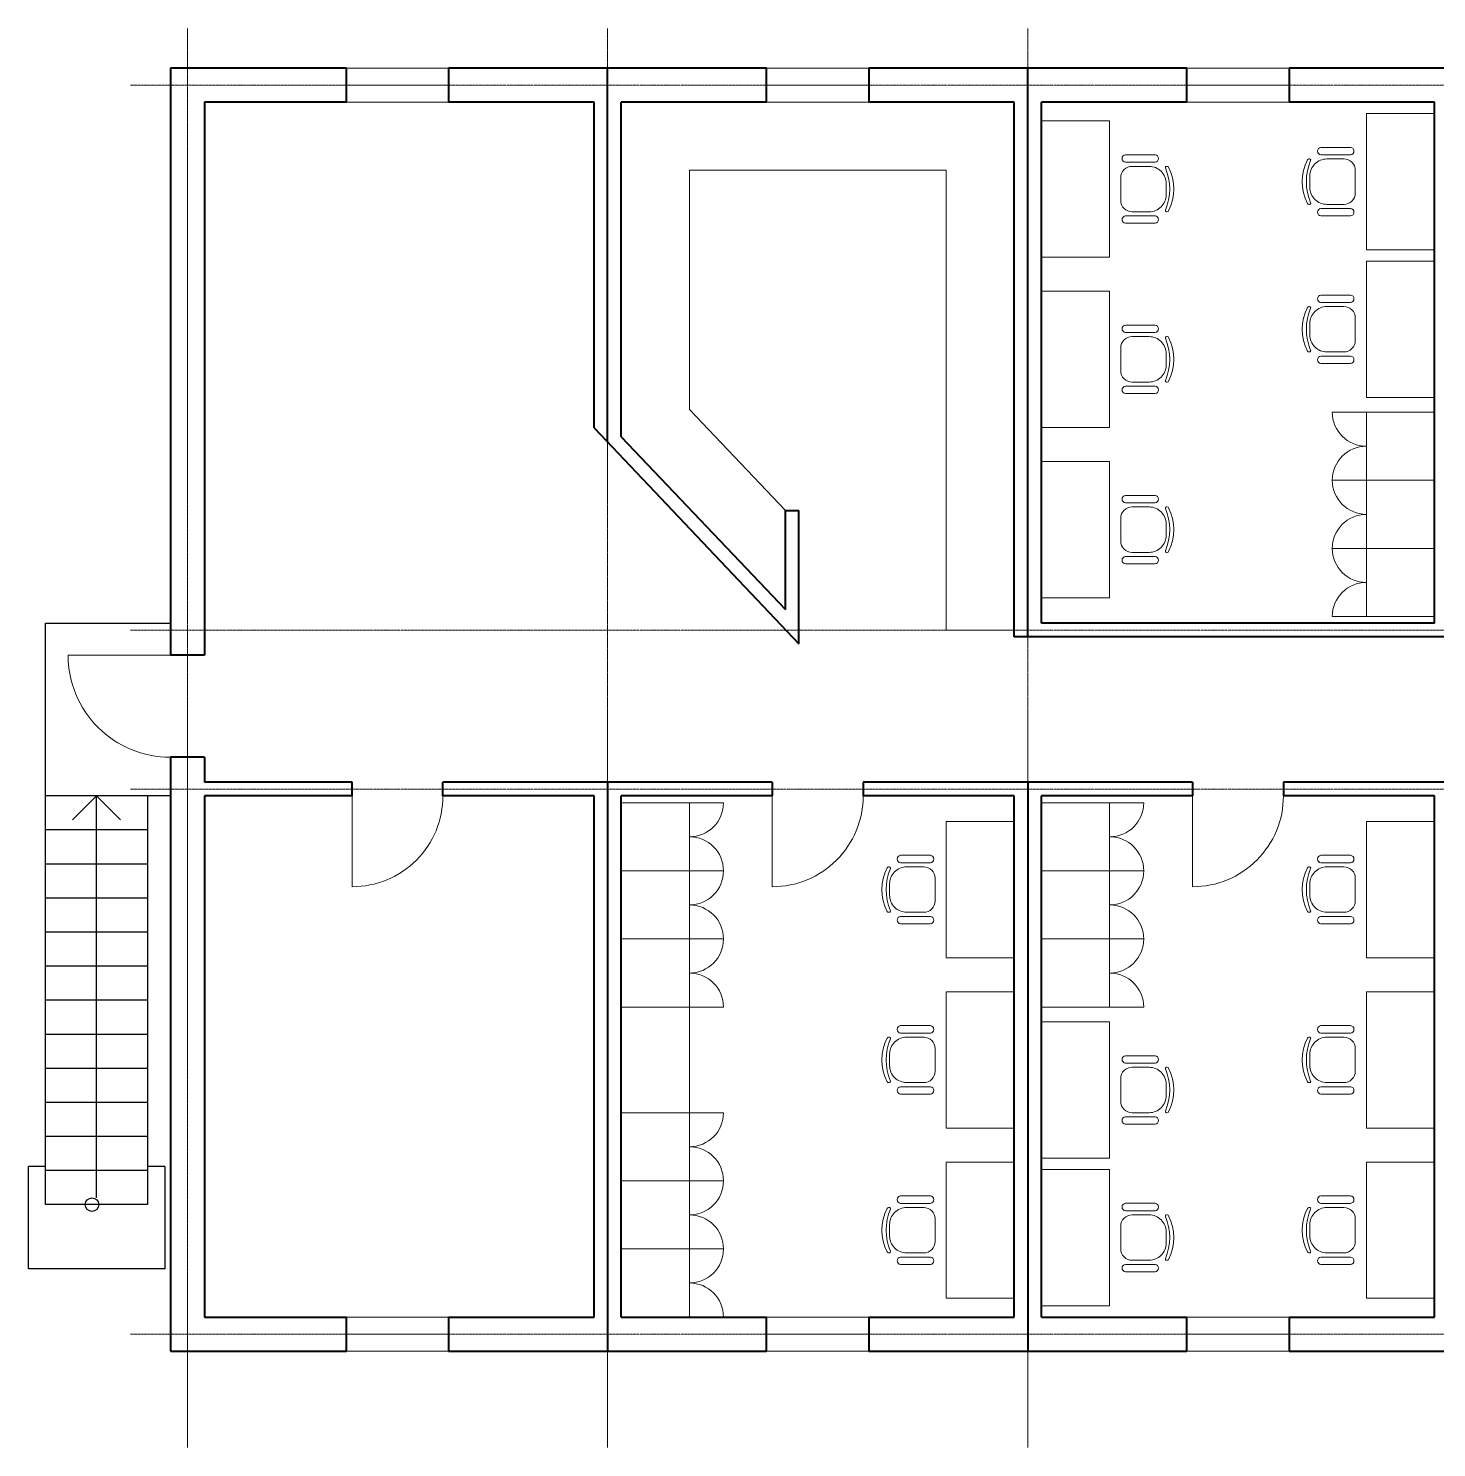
# Model space of a CAD drawing. Header units: millimetres. Extents: x 52 to 69096, y 37 to 64062.
# Drawn here: x 14530 to 26929, y 26851 to 39351 of the extents above; entities that cross this region are included whole.
import ezdxf

# ---------------------------------------------------------------- set-up
doc = ezdxf.new("R2010")
doc.units = ezdxf.units.MM
doc.linetypes.add('ACAD_ISO04W100', pattern=[30, 24, -3, 0, -3])
for name, color, linetype, lineweight, true_color in [('двери', 18, 'Continuous', 18, 0x000000), ('мебель', 18, 'Continuous', 18, 0x000000), ('окна', 18, 'Continuous', 18, 0x000000), ('оси', 18, 'Continuous', 18, 0x000000), ('перегородки', 18, 'Continuous', 40, 0x000000), ('стены', 18, 'Continuous', 40, 0x000000), ('фасад', 18, 'Continuous', 25, 0x000000)]:
    doc.layers.add(name, color=color, linetype=linetype, lineweight=lineweight, true_color=true_color)

msp = doc.modelspace()

# ---------------------------------------------------------------- linework, layer by layer
at = {"layer": 'двери', "linetype": 'ByBlock'}
msp.add_lwpolyline([(15780.3, 32930.7), (15780.3, 32930.7, -0.4142136), (14880.3, 33830.7), (14880.3, 33830.7), (15780.3, 33830.7)], format="xyb", dxfattribs=at)
at = {"layer": 'двери'}
for points in [[(17380.3, 32590.7), (17380.3, 31790.7, 0.4142136), (18180.3, 32590.7)], [(21080.3, 32590.7), (21080.3, 31790.7, 0.4142136), (21880.3, 32590.7)], [(24780.3, 32590.7), (24780.3, 31790.7, 0.4142136), (25580.3, 32590.7)]]:
    msp.add_lwpolyline(points, format="xyb", dxfattribs=at)
at = {"layer": 'мебель'}
for p, q in [((26010.3, 35970.7), (26310.3, 35970.7)), ((26910.3, 35970.7), (26310.3, 35970.7)), ((26310.3, 35970.7), (26310.3, 35370.7)), ((26910.3, 35370.7), (26910.3, 35970.7)), ((26010.3, 35370.7), (26310.3, 35370.7)), ((26310.3, 35370.7), (26010.3, 35370.7)), ((26310.3, 35370.7), (26910.3, 35370.7)), ((26910.3, 35370.7), (26310.3, 35370.7)), ((26310.3, 35370.7), (26310.3, 34770.7)), ((26910.3, 34770.7), (26910.3, 35370.7)), ((26010.3, 34770.7), (26310.3, 34770.7)), ((26310.3, 34770.7), (26010.3, 34770.7)), ((26310.3, 34770.7), (26910.3, 34770.7)), ((26910.3, 34770.7), (26310.3, 34770.7)), ((26310.3, 34770.7), (26310.3, 34170.7)), ((26910.3, 34170.7), (26910.3, 34770.7)), ((26010.3, 34170.7), (26310.3, 34170.7)), ((26310.3, 34170.7), (26010.3, 34170.7)), ((26310.3, 34170.7), (26910.3, 34170.7)), ((26910.3, 34170.7), (26310.3, 34170.7)), ((20350.3, 32530.7), (19750.3, 32530.7)), ((19750.3, 32530.7), (19750.3, 31930.7)), ((19750.3, 32530.7), (20350.3, 32530.7)), ((20350.3, 31930.7), (20350.3, 32530.7)), ((20650.3, 32530.7), (20350.3, 32530.7)), ((20350.3, 32530.7), (20650.3, 32530.7)), ((24050.3, 32530.7), (23450.3, 32530.7)), ((23450.3, 32530.7), (23450.3, 31930.7)), ((23450.3, 32530.7), (24050.3, 32530.7)), ((24050.3, 31930.7), (24050.3, 32530.7)), ((24350.3, 32530.7), (24050.3, 32530.7)), ((24050.3, 32530.7), (24350.3, 32530.7)), ((20350.3, 31930.7), (19750.3, 31930.7)), ((19750.3, 31930.7), (19750.3, 31330.7)), ((19750.3, 31930.7), (20350.3, 31930.7)), ((20350.3, 31330.7), (20350.3, 31930.7)), ((20650.3, 31930.7), (20350.3, 31930.7)), ((20350.3, 31930.7), (20650.3, 31930.7)), ((24050.3, 31930.7), (23450.3, 31930.7)), ((23450.3, 31930.7), (23450.3, 31330.7)), ((23450.3, 31930.7), (24050.3, 31930.7)), ((24050.3, 31330.7), (24050.3, 31930.7)), ((24350.3, 31930.7), (24050.3, 31930.7)), ((24050.3, 31930.7), (24350.3, 31930.7)), ((20350.3, 31330.7), (19750.3, 31330.7)), ((19750.3, 31330.7), (19750.3, 30730.7)), ((19750.3, 31330.7), (20350.3, 31330.7)), ((20350.3, 30730.7), (20350.3, 31330.7)), ((20650.3, 31330.7), (20350.3, 31330.7)), ((20350.3, 31330.7), (20650.3, 31330.7)), ((24050.3, 31330.7), (23450.3, 31330.7)), ((23450.3, 31330.7), (23450.3, 30730.7)), ((23450.3, 31330.7), (24050.3, 31330.7)), ((24050.3, 30730.7), (24050.3, 31330.7)), ((24350.3, 31330.7), (24050.3, 31330.7)), ((24050.3, 31330.7), (24350.3, 31330.7)), ((19750.3, 30730.7), (20350.3, 30730.7)), ((20650.3, 30730.7), (20350.3, 30730.7)), ((23450.3, 30730.7), (24050.3, 30730.7)), ((24350.3, 30730.7), (24050.3, 30730.7)), ((20350.3, 29800.7), (19750.3, 29800.7)), ((19750.3, 29800.7), (19750.3, 29200.7)), ((19750.3, 29800.7), (20350.3, 29800.7)), ((20350.3, 29200.7), (20350.3, 29800.7)), ((20650.3, 29800.7), (20350.3, 29800.7)), ((20350.3, 29800.7), (20650.3, 29800.7)), ((20350.3, 29200.7), (19750.3, 29200.7)), ((19750.3, 29200.7), (19750.3, 28600.7)), ((19750.3, 29200.7), (20350.3, 29200.7)), ((20350.3, 28600.7), (20350.3, 29200.7)), ((20650.3, 29200.7), (20350.3, 29200.7)), ((20350.3, 29200.7), (20650.3, 29200.7)), ((20350.3, 28600.7), (19750.3, 28600.7)), ((19750.3, 28600.7), (19750.3, 28000.7)), ((19750.3, 28600.7), (20350.3, 28600.7)), ((20350.3, 28000.7), (20350.3, 28600.7)), ((20650.3, 28600.7), (20350.3, 28600.7)), ((20350.3, 28600.7), (20650.3, 28600.7)), ((19750.3, 28000.7), (20350.3, 28000.7)), ((20650.3, 28000.7), (20350.3, 28000.7))]:
    msp.add_line(p, q, dxfattribs=at)
at = {"layer": 'мебель', "linetype": 'ByBlock'}
for p, q in [((22610.3, 34050.7), (23210.3, 34050.7)), ((20350.3, 29800.7), (20350.3, 30730.7))]:
    msp.add_line(p, q, dxfattribs=at)
for points in [[(23450.3, 37335.7), (24050.3, 37335.7), (24050.3, 38535.7), (23450.3, 38535.7)], [(26910.3, 37400.7), (26310.3, 37400.7), (26310.3, 38600.7), (26910.3, 38600.7)], [(26910.3, 36100.7), (26310.3, 36100.7), (26310.3, 37300.7), (26910.3, 37300.7)], [(23450.3, 35835.7), (24050.3, 35835.7), (24050.3, 37035.7), (23450.3, 37035.7)], [(23450.3, 34335.7), (24050.3, 34335.7), (24050.3, 35535.7), (23450.3, 35535.7)], [(23210.3, 31165.7), (22610.3, 31165.7), (22610.3, 32365.7), (23210.3, 32365.7)], [(26910.3, 31165.7), (26310.3, 31165.7), (26310.3, 32365.7), (26910.3, 32365.7)], [(23210.3, 29665.7), (22610.3, 29665.7), (22610.3, 30865.7), (23210.3, 30865.7)], [(26910.3, 29665.7), (26310.3, 29665.7), (26310.3, 30865.7), (26910.3, 30865.7)], [(23450.3, 29400.7), (24050.3, 29400.7), (24050.3, 30600.7), (23450.3, 30600.7)], [(23210.3, 28165.7), (22610.3, 28165.7), (22610.3, 29365.7), (23210.3, 29365.7)], [(23450.3, 28100.7), (24050.3, 28100.7), (24050.3, 29300.7), (23450.3, 29300.7)], [(26910.3, 28165.7), (26310.3, 28165.7), (26310.3, 29365.7), (26910.3, 29365.7)]]:
    msp.add_lwpolyline(points, close=True, dxfattribs=at)
for points in [[(26171.5, 38237.1), (25910.2, 38237.1, -0.9188908), (25910.2, 38302.4), (26171.5, 38302.4, -0.9188908)], [(24189.2, 38172.1), (24450.5, 38172.1, 0.9188908), (24450.5, 38237.4), (24189.2, 38237.4, 0.9188908)], [(26171.5, 37764.4), (25910.2, 37764.4, 0.9188908), (25910.2, 37699.1), (26171.5, 37699.1, 0.9188908)], [(24189.2, 37699.4), (24450.5, 37699.4, -0.9188908), (24450.5, 37634.1), (24189.2, 37634.1, -0.9188908)], [(26171.5, 36937.1), (25910.2, 36937.1, -0.9188908), (25910.2, 37002.4), (26171.5, 37002.4, -0.9188908)], [(24189.2, 36672.1), (24450.5, 36672.1, 0.9188908), (24450.5, 36737.4), (24189.2, 36737.4, 0.9188908)], [(26171.5, 36464.4), (25910.2, 36464.4, 0.9188908), (25910.2, 36399.1), (26171.5, 36399.1, 0.9188908)], [(24189.2, 36199.4), (24450.5, 36199.4, -0.9188908), (24450.5, 36134.1), (24189.2, 36134.1, -0.9188908)], [(24189.2, 35172.1), (24450.5, 35172.1, 0.9188908), (24450.5, 35237.4), (24189.2, 35237.4, 0.9188908)], [(24189.2, 34699.4), (24450.5, 34699.4, -0.9188908), (24450.5, 34634.1), (24189.2, 34634.1, -0.9188908)], [(22471.5, 32002.1), (22210.2, 32002.1, -0.9188908), (22210.2, 32067.4), (22471.5, 32067.4, -0.9188908)], [(26171.5, 32002.1), (25910.2, 32002.1, -0.9188908), (25910.2, 32067.4), (26171.5, 32067.4, -0.9188908)], [(22471.5, 31529.4), (22210.2, 31529.4, 0.9188908), (22210.2, 31464.1), (22471.5, 31464.1, 0.9188908)], [(26171.5, 31529.4), (25910.2, 31529.4, 0.9188908), (25910.2, 31464.1), (26171.5, 31464.1, 0.9188908)], [(22471.5, 30502.1), (22210.2, 30502.1, -0.9188908), (22210.2, 30567.4), (22471.5, 30567.4, -0.9188908)], [(26171.5, 30502.1), (25910.2, 30502.1, -0.9188908), (25910.2, 30567.4), (26171.5, 30567.4, -0.9188908)], [(24189.2, 30237.1), (24450.5, 30237.1, 0.9188908), (24450.5, 30302.4), (24189.2, 30302.4, 0.9188908)], [(22471.5, 30029.4), (22210.2, 30029.4, 0.9188908), (22210.2, 29964.1), (22471.5, 29964.1, 0.9188908)], [(26171.5, 30029.4), (25910.2, 30029.4, 0.9188908), (25910.2, 29964.1), (26171.5, 29964.1, 0.9188908)], [(24189.2, 29764.4), (24450.5, 29764.4, -0.9188908), (24450.5, 29699.1), (24189.2, 29699.1, -0.9188908)], [(22471.5, 29002.1), (22210.2, 29002.1, -0.9188908), (22210.2, 29067.4), (22471.5, 29067.4, -0.9188908)], [(24189.2, 28937.1), (24450.5, 28937.1, 0.9188908), (24450.5, 29002.4), (24189.2, 29002.4, 0.9188908)], [(26171.5, 29002.1), (25910.2, 29002.1, -0.9188908), (25910.2, 29067.4), (26171.5, 29067.4, -0.9188908)], [(22471.5, 28529.4), (22210.2, 28529.4, 0.9188908), (22210.2, 28464.1), (22471.5, 28464.1, 0.9188908)], [(26171.5, 28529.4), (25910.2, 28529.4, 0.9188908), (25910.2, 28464.1), (26171.5, 28464.1, 0.9188908)], [(24189.2, 28464.4), (24450.5, 28464.4, -0.9188908), (24450.5, 28399.1), (24189.2, 28399.1, -0.9188908)]]:
    msp.add_lwpolyline(points, format="xyb", close=True, dxfattribs=at)
at = {"layer": 'мебель'}
for points in [[(24147.6, 38035.7), (24147.6, 37835.7, 0.4142136), (24247.6, 37735.7), (24397.6, 37735.7, 0.4142136), (24547.6, 37885.7), (24547.6, 37985.7, 0.4142136), (24397.6, 38135.7), (24247.6, 38135.7, 0.4142136)], [(24541.3, 38121.9, -0.2013542), (24541.3, 37749.6, 0.5360214), (24550.5, 37735.7), (24556.2, 37735.7, 0.2792053), (24569.5, 37743.8, 0.2456229), (24569.5, 38127.7, 0.2792053), (24556.2, 38135.7), (24550.5, 38135.7, 0.5360214)], [(25819.4, 38186.9, 0.2013542), (25819.4, 37814.6, -0.5360214), (25810.2, 37800.7), (25804.4, 37800.7, -0.2792053), (25791.2, 37808.8, -0.2456229), (25791.2, 38192.7, -0.2792053), (25804.4, 38200.7), (25810.2, 38200.7, -0.5360214)], [(26213.1, 38100.7), (26213.1, 37900.7, -0.4142136), (26113.1, 37800.7), (25963.1, 37800.7, -0.4142136), (25813.1, 37950.7), (25813.1, 38050.7, -0.4142136), (25963.1, 38200.7), (26113.1, 38200.7, -0.4142136)], [(25819.4, 36886.9, 0.2013542), (25819.4, 36514.6, -0.5360214), (25810.2, 36500.7), (25804.4, 36500.7, -0.2792053), (25791.2, 36508.8, -0.2456229), (25791.2, 36892.7, -0.2792053), (25804.4, 36900.7), (25810.2, 36900.7, -0.5360214)], [(26213.1, 36800.7), (26213.1, 36600.7, -0.4142136), (26113.1, 36500.7), (25963.1, 36500.7, -0.4142136), (25813.1, 36650.7), (25813.1, 36750.7, -0.4142136), (25963.1, 36900.7), (26113.1, 36900.7, -0.4142136)], [(24147.6, 36535.7), (24147.6, 36335.7, 0.4142136), (24247.6, 36235.7), (24397.6, 36235.7, 0.4142136), (24547.6, 36385.7), (24547.6, 36485.7, 0.4142136), (24397.6, 36635.7), (24247.6, 36635.7, 0.4142136)], [(24541.3, 36621.9, -0.2013542), (24541.3, 36249.6, 0.5360214), (24550.5, 36235.7), (24556.2, 36235.7, 0.2792053), (24569.5, 36243.8, 0.2456229), (24569.5, 36627.7, 0.2792053), (24556.2, 36635.7), (24550.5, 36635.7, 0.5360214)], [(24147.6, 35035.7), (24147.6, 34835.7, 0.4142136), (24247.6, 34735.7), (24397.6, 34735.7, 0.4142136), (24547.6, 34885.7), (24547.6, 34985.7, 0.4142136), (24397.6, 35135.7), (24247.6, 35135.7, 0.4142136)], [(24541.3, 35121.9, -0.2013542), (24541.3, 34749.6, 0.5360214), (24550.5, 34735.7), (24556.2, 34735.7, 0.2792053), (24569.5, 34743.8, 0.2456229), (24569.5, 35127.7, 0.2792053), (24556.2, 35135.7), (24550.5, 35135.7, 0.5360214)], [(22119.4, 31951.9, 0.2013542), (22119.4, 31579.6, -0.5360214), (22110.2, 31565.7), (22104.4, 31565.7, -0.2792053), (22091.2, 31573.8, -0.2456229), (22091.2, 31957.7, -0.2792053), (22104.4, 31965.7), (22110.2, 31965.7, -0.5360214)], [(22513.1, 31865.7), (22513.1, 31665.7, -0.4142136), (22413.1, 31565.7), (22263.1, 31565.7, -0.4142136), (22113.1, 31715.7), (22113.1, 31815.7, -0.4142136), (22263.1, 31965.7), (22413.1, 31965.7, -0.4142136)], [(25819.4, 31951.9, 0.2013542), (25819.4, 31579.6, -0.5360214), (25810.2, 31565.7), (25804.4, 31565.7, -0.2792053), (25791.2, 31573.8, -0.2456229), (25791.2, 31957.7, -0.2792053), (25804.4, 31965.7), (25810.2, 31965.7, -0.5360214)], [(26213.1, 31865.7), (26213.1, 31665.7, -0.4142136), (26113.1, 31565.7), (25963.1, 31565.7, -0.4142136), (25813.1, 31715.7), (25813.1, 31815.7, -0.4142136), (25963.1, 31965.7), (26113.1, 31965.7, -0.4142136)], [(22119.4, 30451.9, 0.2013542), (22119.4, 30079.6, -0.5360214), (22110.2, 30065.7), (22104.4, 30065.7, -0.2792053), (22091.2, 30073.8, -0.2456229), (22091.2, 30457.7, -0.2792053), (22104.4, 30465.7), (22110.2, 30465.7, -0.5360214)], [(22513.1, 30365.7), (22513.1, 30165.7, -0.4142136), (22413.1, 30065.7), (22263.1, 30065.7, -0.4142136), (22113.1, 30215.7), (22113.1, 30315.7, -0.4142136), (22263.1, 30465.7), (22413.1, 30465.7, -0.4142136)], [(25819.4, 30451.9, 0.2013542), (25819.4, 30079.6, -0.5360214), (25810.2, 30065.7), (25804.4, 30065.7, -0.2792053), (25791.2, 30073.8, -0.2456229), (25791.2, 30457.7, -0.2792053), (25804.4, 30465.7), (25810.2, 30465.7, -0.5360214)], [(26213.1, 30365.7), (26213.1, 30165.7, -0.4142136), (26113.1, 30065.7), (25963.1, 30065.7, -0.4142136), (25813.1, 30215.7), (25813.1, 30315.7, -0.4142136), (25963.1, 30465.7), (26113.1, 30465.7, -0.4142136)], [(24147.6, 30100.7), (24147.6, 29900.7, 0.4142136), (24247.6, 29800.7), (24397.6, 29800.7, 0.4142136), (24547.6, 29950.7), (24547.6, 30050.7, 0.4142136), (24397.6, 30200.7), (24247.6, 30200.7, 0.4142136)], [(24541.3, 30186.9, -0.2013542), (24541.3, 29814.6, 0.5360214), (24550.5, 29800.7), (24556.2, 29800.7, 0.2792053), (24569.5, 29808.8, 0.2456229), (24569.5, 30192.7, 0.2792053), (24556.2, 30200.7), (24550.5, 30200.7, 0.5360214)], [(22119.4, 28951.9, 0.2013542), (22119.4, 28579.6, -0.5360214), (22110.2, 28565.7), (22104.4, 28565.7, -0.2792053), (22091.2, 28573.8, -0.2456229), (22091.2, 28957.7, -0.2792053), (22104.4, 28965.7), (22110.2, 28965.7, -0.5360214)], [(22513.1, 28865.7), (22513.1, 28665.7, -0.4142136), (22413.1, 28565.7), (22263.1, 28565.7, -0.4142136), (22113.1, 28715.7), (22113.1, 28815.7, -0.4142136), (22263.1, 28965.7), (22413.1, 28965.7, -0.4142136)], [(24147.6, 28800.7), (24147.6, 28600.7, 0.4142136), (24247.6, 28500.7), (24397.6, 28500.7, 0.4142136), (24547.6, 28650.7), (24547.6, 28750.7, 0.4142136), (24397.6, 28900.7), (24247.6, 28900.7, 0.4142136)], [(24541.3, 28886.9, -0.2013542), (24541.3, 28514.6, 0.5360214), (24550.5, 28500.7), (24556.2, 28500.7, 0.2792053), (24569.5, 28508.8, 0.2456229), (24569.5, 28892.7, 0.2792053), (24556.2, 28900.7), (24550.5, 28900.7, 0.5360214)], [(25819.4, 28951.9, 0.2013542), (25819.4, 28579.6, -0.5360214), (25810.2, 28565.7), (25804.4, 28565.7, -0.2792053), (25791.2, 28573.8, -0.2456229), (25791.2, 28957.7, -0.2792053), (25804.4, 28965.7), (25810.2, 28965.7, -0.5360214)], [(26213.1, 28865.7), (26213.1, 28665.7, -0.4142136), (26113.1, 28565.7), (25963.1, 28565.7, -0.4142136), (25813.1, 28715.7), (25813.1, 28815.7, -0.4142136), (25963.1, 28965.7), (26113.1, 28965.7, -0.4142136)]]:
    msp.add_lwpolyline(points, format="xyb", close=True, dxfattribs=at)
at = {"layer": 'мебель', "linetype": 'ByBlock'}
msp.add_lwpolyline([(21194.9, 35103.3), (20350.3, 35993.6), (20350.3, 38100.7), (22610.3, 38100.7), (22610.3, 34050.7)], dxfattribs=at)
at = {"layer": 'мебель'}
for centre, start, end in [((26310.3, 35970.7), 180, 270), ((26310.3, 35370.7), 90, 180), ((26310.3, 35370.7), 180, 270), ((26310.3, 34770.7), 90, 180), ((26310.3, 34770.7), 180, 270), ((26310.3, 34170.7), 90, 180), ((20350.3, 32530.7), 270, 0), ((24050.3, 32530.7), 270, 0), ((20350.3, 31930.7), 0, 90), ((24050.3, 31930.7), 0, 90), ((20350.3, 31930.7), 270, 0), ((24050.3, 31930.7), 270, 0), ((20350.3, 31330.7), 0, 90), ((24050.3, 31330.7), 0, 90), ((20350.3, 31330.7), 270, 0), ((24050.3, 31330.7), 270, 0), ((20350.3, 30730.7), 0, 90), ((24050.3, 30730.7), 0, 90), ((20350.3, 29800.7), 270, 0), ((20350.3, 29200.7), 0, 90), ((20350.3, 29200.7), 270, 0), ((20350.3, 28600.7), 0, 90), ((20350.3, 28600.7), 270, 0), ((20350.3, 28000.7), 0, 90)]:
    msp.add_arc(centre, 300, start, end, dxfattribs=at)
at = {"layer": 'окна', "linetype": 'ByBlock'}
for p, q in [((17330.3, 38850.7), (18230.3, 38850.7)), ((21030.3, 38850.7), (21930.3, 38850.7)), ((24730.3, 38850.7), (25630.3, 38850.7)), ((17330.3, 27850.7), (18230.3, 27850.7)), ((21030.3, 27850.7), (21930.3, 27850.7)), ((24730.3, 27850.7), (25630.3, 27850.7))]:
    msp.add_line(p, q, dxfattribs=at)
at = {"layer": 'окна'}
for points in [[(17330.3, 38700.7), (17330.3, 39000.7), (18230.3, 39000.7), (18230.3, 38700.7)], [(21030.3, 38700.7), (21030.3, 39000.7), (21930.3, 39000.7), (21930.3, 38700.7)], [(24730.3, 38700.7), (24730.3, 39000.7), (25630.3, 39000.7), (25630.3, 38700.7)], [(17330.3, 27700.7), (17330.3, 28000.7), (18230.3, 28000.7), (18230.3, 27700.7)], [(21030.3, 27700.7), (21030.3, 28000.7), (21930.3, 28000.7), (21930.3, 27700.7)], [(24730.3, 27700.7), (24730.3, 28000.7), (25630.3, 28000.7), (25630.3, 27700.7)]]:
    msp.add_lwpolyline(points, close=True, dxfattribs=at)
at = {"layer": 'оси', "linetype": 'ACAD_ISO04W100', "ltscale": 0.5}
for p, q in [((15930.3, 39350.7), (15930.3, 26850.7)), ((19630.3, 39350.7), (19630.3, 26850.7)), ((23330.3, 39350.7), (23330.3, 26850.7))]:
    msp.add_line(p, q, dxfattribs=at)
at = {"layer": 'оси', "linetype": 'ACAD_ISO04W100'}
for p, q in [((15430.3, 38850.7), (65293.8, 38850.7)), ((15430.3, 34050.7), (65293.8, 34050.7)), ((15430.3, 32650.7), (65293.8, 32650.7)), ((15430.3, 27850.7), (65293.8, 27850.7))]:
    msp.add_line(p, q, dxfattribs=at)
at = {"layer": 'перегородки'}
for p, q in [((19630.3, 35706.4), (19630.3, 39000.7)), ((23330.3, 33990.7), (23330.3, 39000.7)), ((19510.3, 35832.9), (19510.3, 38700.7)), ((19750.3, 35754.3), (19750.3, 38700.7)), ((23210.3, 33990.7), (23210.3, 38700.7)), ((23450.3, 34110.7), (23450.3, 38700.7)), ((26910.3, 34110.7), (26910.3, 38700.7)), ((19510.3, 35832.9), (21314.9, 33930.7)), ((19750.3, 35754.3), (21194.9, 34231.6)), ((21194.9, 34231.6), (21194.9, 35103.7)), ((21314.9, 33930.7), (21314.9, 35103.7)), ((26910.3, 34110.7), (23450.3, 34110.7)), ((29680.3, 33990.7), (23210.3, 33990.7)), ((17380.3, 32710.7), (16080.3, 32710.7)), ((21080.3, 32710.7), (18180.3, 32710.7)), ((19630.3, 32710.7), (19630.3, 27700.7)), ((24780.3, 32710.7), (21880.3, 32710.7)), ((23330.3, 32710.7), (23330.3, 27700.7)), ((32180.3, 32710.7), (25580.3, 32710.7)), ((17380.3, 32590.7), (16080.3, 32590.7)), ((19510.3, 32590.7), (18180.3, 32590.7)), ((19510.3, 28000.7), (19510.3, 32590.7)), ((19750.3, 28000.7), (19750.3, 32590.7)), ((21080.3, 32590.7), (19750.3, 32590.7)), ((23210.3, 32590.7), (21880.3, 32590.7)), ((23210.3, 28000.7), (23210.3, 32590.7)), ((23450.3, 28000.7), (23450.3, 32590.7)), ((24780.3, 32590.7), (23450.3, 32590.7)), ((26910.3, 32590.7), (25580.3, 32590.7)), ((26910.3, 28000.7), (26910.3, 32590.7))]:
    msp.add_line(p, q, dxfattribs=at)
at = {"layer": 'перегородки', "linetype": 'ByBlock'}
for p, q in [((21194.6, 35103.7), (21314.6, 35103.7)), ((16080.3, 33830.7), (15780.3, 33830.7)), ((16080.3, 32930.7), (15780.3, 32930.7)), ((17380.3, 32590.7), (17380.3, 32710.7)), ((18180.3, 32590.7), (18180.3, 32710.7)), ((21080.3, 32710.7), (21080.3, 32590.7)), ((21880.3, 32710.7), (21880.3, 32590.7)), ((24780.3, 32710.7), (24780.3, 32590.7)), ((25580.3, 32710.7), (25580.3, 32590.7))]:
    msp.add_line(p, q, dxfattribs=at)
at = {"layer": 'стены'}
for p, q in [((17330.3, 39000.7), (15780.3, 39000.7)), ((15780.3, 39000.7), (15780.3, 33830.7)), ((21030.3, 39000.7), (18230.3, 39000.7)), ((24730.3, 39000.7), (21930.3, 39000.7)), ((28430.3, 39000.7), (25630.3, 39000.7)), ((17330.3, 38700.7), (16080.3, 38700.7)), ((16080.3, 38700.7), (16080.3, 33830.7)), ((19510.3, 38700.7), (18230.3, 38700.7)), ((21030.3, 38700.7), (19750.3, 38700.7)), ((23210.3, 38700.7), (21930.3, 38700.7)), ((24730.3, 38700.7), (23450.3, 38700.7)), ((26910.3, 38700.7), (25630.3, 38700.7)), ((15780.3, 32930.7), (15780.3, 27700.7)), ((16080.3, 32930.7), (16080.3, 32710.7)), ((16080.3, 32590.7), (16080.3, 28000.7)), ((16080.3, 28000.7), (17330.3, 28000.7)), ((18230.3, 28000.7), (19510.3, 28000.7)), ((19750.3, 28000.7), (21030.3, 28000.7)), ((21930.3, 28000.7), (23210.3, 28000.7)), ((23450.3, 28000.7), (24730.3, 28000.7)), ((25630.3, 28000.7), (26910.3, 28000.7)), ((15780.3, 27700.7), (17330.3, 27700.7)), ((18230.3, 27700.7), (21030.3, 27700.7)), ((21930.3, 27700.7), (24730.3, 27700.7)), ((25630.3, 27700.7), (28430.3, 27700.7))]:
    msp.add_line(p, q, dxfattribs=at)
at = {"layer": 'стены', "linetype": 'ByBlock'}
for p, q in [((17330.3, 38700.7), (17330.3, 39000.7)), ((18230.3, 39000.7), (18230.3, 38700.7)), ((21030.3, 38700.7), (21030.3, 39000.7)), ((21930.3, 39000.7), (21930.3, 38700.7)), ((24730.3, 38700.7), (24730.3, 39000.7)), ((25630.3, 39000.7), (25630.3, 38700.7)), ((17330.3, 27700.7), (17330.3, 28000.7)), ((18230.3, 28000.7), (18230.3, 27700.7)), ((21030.3, 27700.7), (21030.3, 28000.7)), ((21930.3, 28000.7), (21930.3, 27700.7)), ((24730.3, 27700.7), (24730.3, 28000.7)), ((25630.3, 28000.7), (25630.3, 27700.7))]:
    msp.add_line(p, q, dxfattribs=at)
at = {"layer": 'фасад', "linetype": 'ByBlock'}
for p, q in [((14680.3, 32590.7), (14680.3, 34110.7)), ((14680.3, 28990.7), (14680.3, 32590.7)), ((15130.3, 32590.7), (14918.2, 32378.6)), ((15130.3, 29050.7), (15130.3, 32590.7)), ((15130.3, 32590.7), (15342.5, 32378.6)), ((15730.3, 29326.7), (15580.3, 29326.7))]:
    msp.add_line(p, q, dxfattribs=at)
for points in [[(14680.3, 34110.7), (15780.3, 34110.7), (15780.3, 33830.7)], [(15780.3, 32930.7), (15780.3, 32590.7), (14680.3, 32590.7)], [(15580.3, 32590.7), (15580.3, 32290.7), (14680.3, 32290.7)], [(15580.3, 32290.7), (15580.3, 31990.7), (14680.3, 31990.7)], [(15580.3, 31990.7), (15580.3, 31690.7), (14680.3, 31690.7)], [(15580.3, 31690.7), (15580.3, 31390.7), (14680.3, 31390.7)], [(15580.3, 31390.7), (15580.3, 31090.7), (14680.3, 31090.7)], [(15580.3, 31090.7), (15580.3, 30790.7), (14680.3, 30790.7)], [(15580.3, 30790.7), (15580.3, 30490.7), (14680.3, 30490.7)], [(15580.3, 30490.7), (15580.3, 30190.7), (14680.3, 30190.7)], [(15580.3, 30190.7), (15580.3, 29890.7), (14680.3, 29890.7)], [(15580.3, 29890.7), (15580.3, 29590.7), (14680.3, 29590.7)], [(15580.3, 29590.7), (15580.3, 29290.7), (14680.3, 29290.7)], [(15730.3, 29326.7), (15730.3, 28426.7), (14530.3, 28426.7), (14530.3, 29326.7)], [(14680.3, 29326.7), (14530.3, 29326.7)], [(15580.3, 29290.7), (15580.3, 28990.7), (14680.3, 28990.7)]]:
    msp.add_lwpolyline(points, dxfattribs=at)
msp.add_circle((15090.3, 28990.7), 60, dxfattribs=at)

doc.saveas('drawing.dxf')
